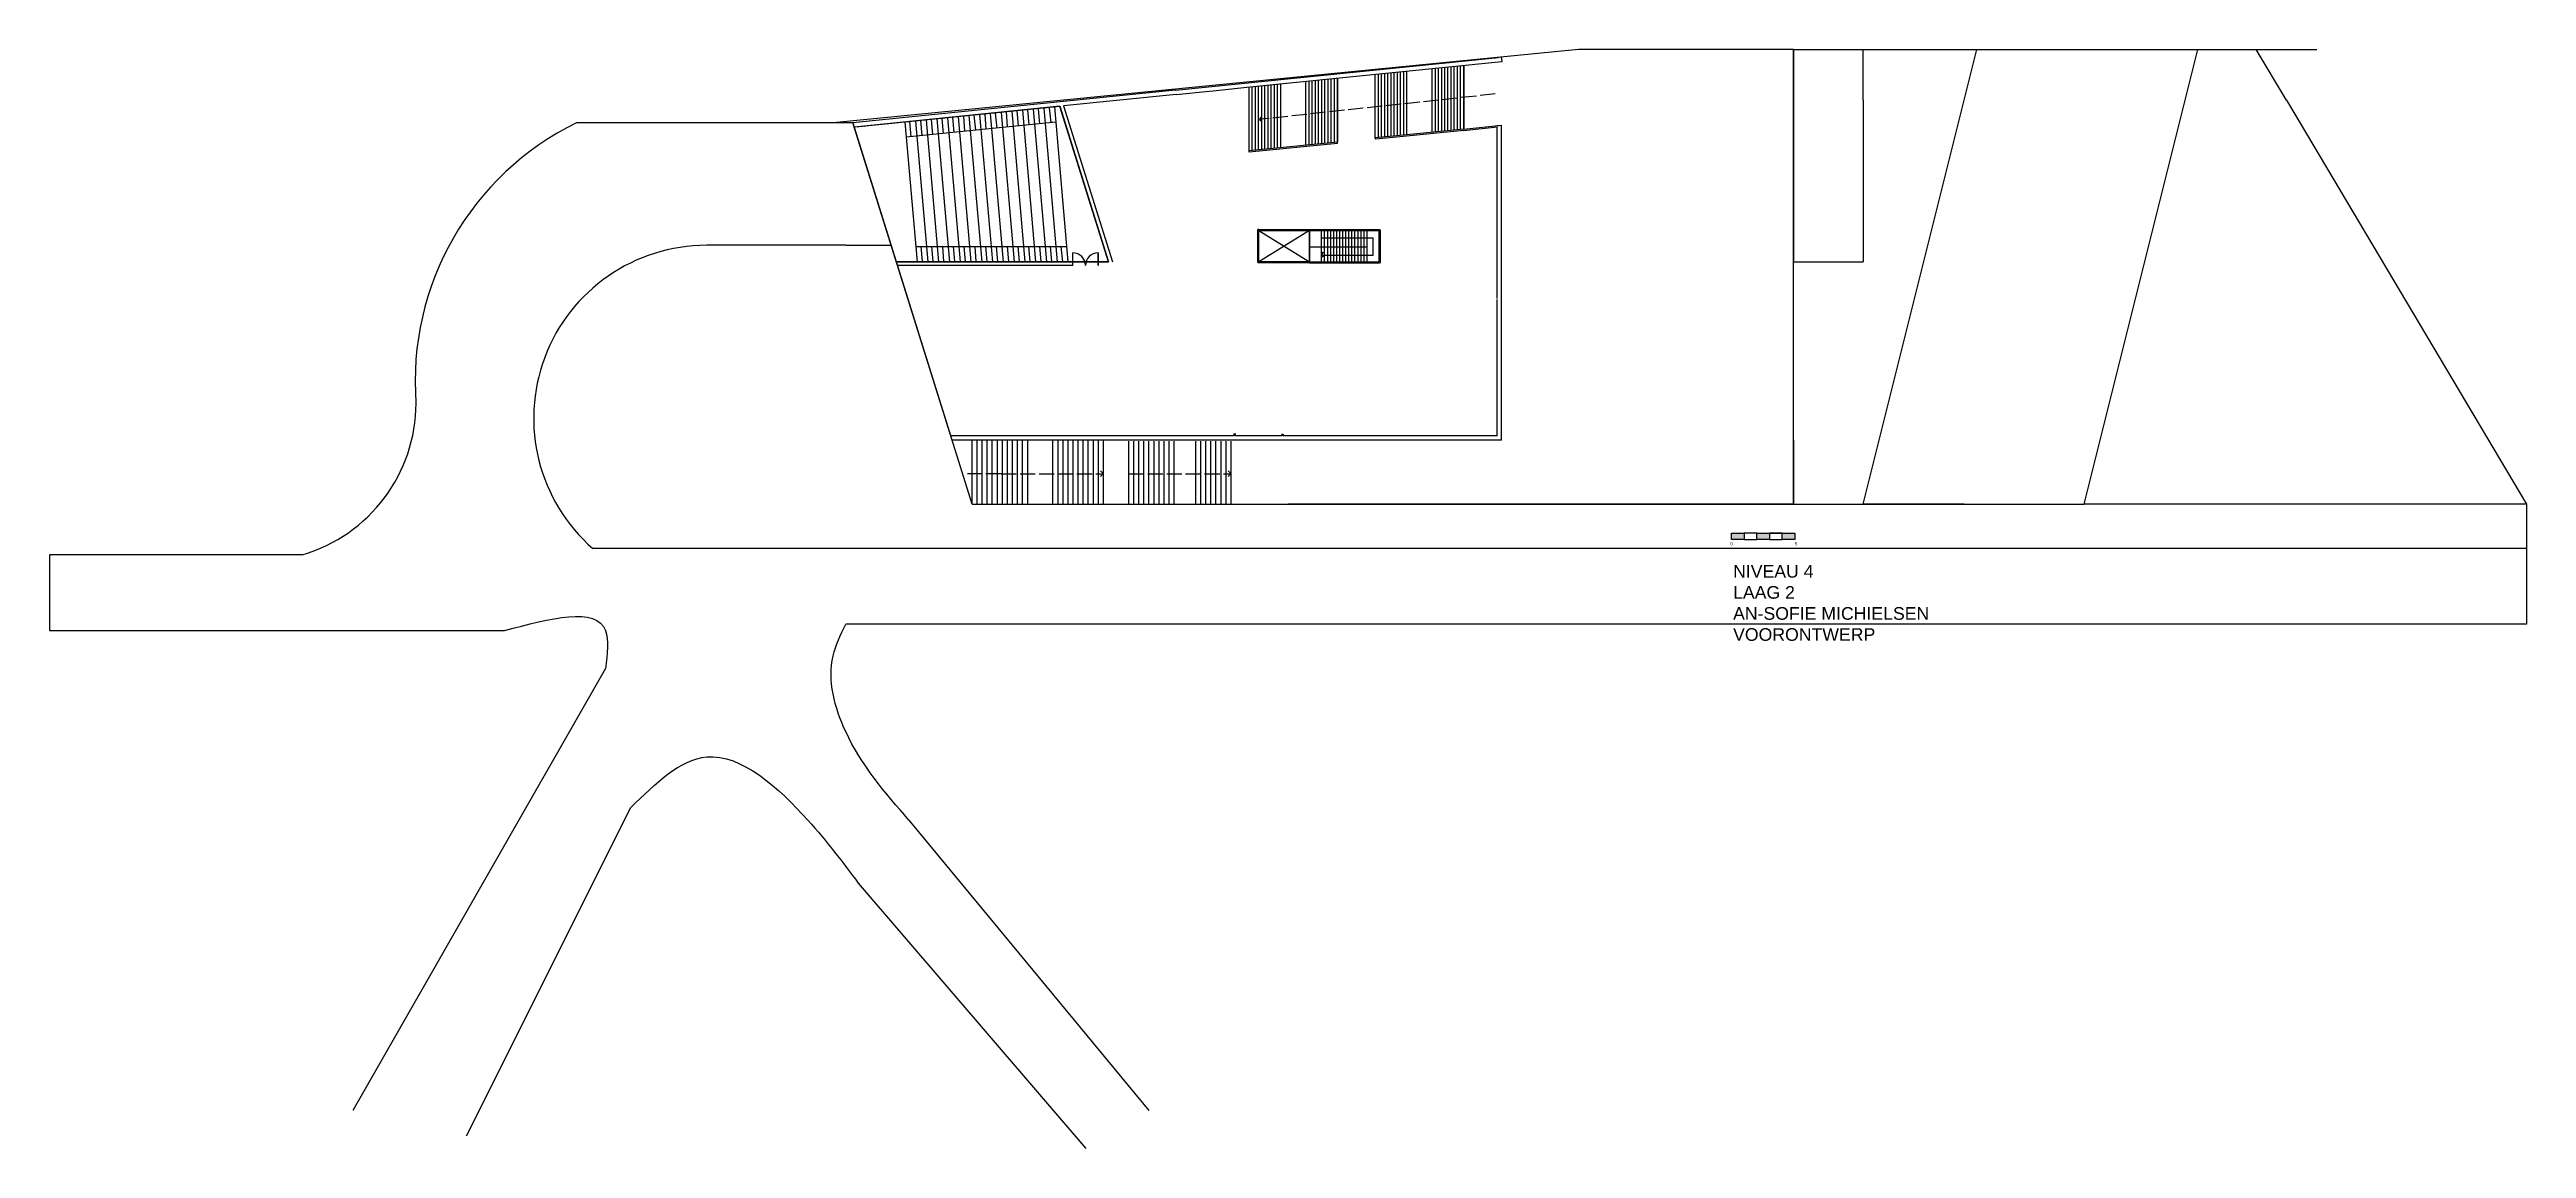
# Model space of a CAD drawing. Header units: millimetres. Extents: x -5657 to 14604, y -1609 to 1885.
# Drawn here: x 2144 to 4104, y 988 to 1858 of the extents above; entities that cross this region are included whole.
import ezdxf

# ---------------------------------------------------------------- set-up
doc = ezdxf.new("R2010")
doc.units = ezdxf.units.MM
doc.linetypes.add('ACAD_ISO02W100', pattern=[15, 12, -3])
for name, color, linetype in [('gelijkvloers', 7, 'Continuous'), ('laag 2.1', 7, 'Continuous'), ('laag 2.2', 7, 'Continuous'), ('laag 4.2', 7, 'Continuous')]:
    doc.layers.add(name, color=color, linetype=linetype)
doc.styles.get("Standard").update_dxf_attribs({"font": 'arial.ttf'})

msp = doc.modelspace()

# ---------------------------------------------------------------- hatches: boundary and pattern name
at = {"linetype": 'Continuous', "transparency": 33554539}
h = msp.add_hatch(color=256, dxfattribs=at)
h.dxf.hatch_style = 1
h.paths.add_polyline_path([(3485, 1475), (3475, 1475), (3475, 1470), (3485, 1470)])
h.paths.add_polyline_path([(3505, 1475), (3495, 1475), (3495, 1470), (3505, 1470)])
h.paths.add_polyline_path([(3525, 1475), (3515, 1475), (3515, 1470), (3525, 1470)])

# ---------------------------------------------------------------- linework, layer by layer
at = {"linetype": 'Continuous'}
for p, q in [((3354, 1858), (2764, 1800)), ((3524, 1858), (3354, 1858)), ((3524, 1498), (3524, 1858)), ((3524, 1858), (3938, 1858)), ((3524, 1498), (3524, 1858)), ((3524, 1858), (3524, 1811)), ((3524, 1858), (3524, 1811)), ((3579, 1818), (3579, 1858)), ((3659, 1818), (3669, 1858)), ((3834, 1818), (3844, 1858)), ((3914, 1818), (3890.2, 1858)), ((3524, 1811), (3524, 1811)), ((3524, 1811), (3524, 1732)), ((3579, 1818), (3579, 1690)), ((2779.6, 1800), (2561, 1800)), ((2874, 1498), (2779.6, 1800)), ((3524, 1732), (3524, 1690)), ((3141, 1690), (3141, 1714.6)), ((3524, 1618.7), (3524, 1693.7)), ((3524, 1690), (3579, 1690)), ((3524, 1548.7), (3524, 1618.7)), ((3524, 1548.7), (3524, 1498)), ((2874, 1498), (2967, 1498)), ((2874, 1498), (3524, 1498)), ((2967, 1498), (3045, 1498)), ((3045, 1498), (3065, 1498)), ((3065, 1498), (3141, 1498)), ((3232, 1498), (3124, 1498)), ((3318, 1498), (3232, 1498)), ((3448, 1498), (3318, 1498)), ((3524, 1498), (3448, 1498)), ((3448, 1498), (3448, 1498)), ((3475, 1470), (3475, 1475)), ((3475, 1475), (3485, 1475)), ((3485, 1470), (3475, 1470)), ((3495, 1475), (3485, 1475)), ((3485, 1475), (3485, 1470)), ((3485, 1475), (3485, 1470)), ((3485, 1470), (3495, 1470)), ((3495, 1470), (3495, 1475)), ((3495, 1475), (3525, 1475)), ((3505, 1470), (3495, 1470)), ((3515, 1475), (3505, 1475)), ((3505, 1475), (3505, 1470)), ((3505, 1470), (3515, 1470)), ((3515, 1470), (3515, 1475)), ((3525, 1470), (3515, 1470)), ((3525, 1475), (3525, 1470))]:
    msp.add_line(p, q, dxfattribs=at)
for p, q in [((3524, 1498), (3524, 1818)), ((3579, 1498), (3659, 1818)), ((3754, 1498), (3834, 1818)), ((3914, 1818), (4104, 1498)), ((2774, 1703), (2664, 1703)), ((2774, 1703), (2809.9, 1703)), ((2816.1, 1683.4), (2834.5, 1624.2)), ((2834.5, 1624.2), (2857.2, 1551.7)), ((2874, 1498), (3524, 1498)), ((3659, 1498), (3579, 1498)), ((3834, 1498), (3754, 1498)), ((4104, 1498), (3754, 1498)), ((4104, 1498), (4104, 1463)), ((2344, 1458), (2144, 1458)), ((2144, 1458), (2144, 1398)), ((2774, 1463), (2574, 1463)), ((4104, 1463), (2774, 1463)), ((4104, 1463), (4104, 1403)), ((2144, 1398), (2504, 1398)), ((4104, 1403), (2774, 1403)), ((2584, 1368), (2384, 1018)), ((2474, 998), (2604, 1258)), ((2824, 1248), (3014, 1018)), ((2784, 1198), (2964, 988))]:
    msp.add_line(p, q)
msp.add_arc((2661.1, 1595.4), 227.8, 116.0683, 184.3864, dxfattribs=at)
for centre, radius, start, end in [((2664, 1566.1), 136.9, 90, 228.8879), ((2309, 1578), 125, 286.2602, 0)]:
    msp.add_arc(centre, radius, start, end)
for points in [[(2504, 1398), (2584, 1398), (2584, 1368)], [(2824, 1248), (2774, 1318), (2764, 1378), (2774, 1403)], [(2604, 1258), (2664, 1298), (2744, 1248), (2784, 1198)]]:
    msp.add_spline(points, degree=3)
at = {"layer": 'gelijkvloers', "linetype": 'Continuous'}
for p, q in [((3150.6, 1689.8), (3150.6, 1714.4)), ((3191.5, 1708.6), (3150.6, 1708.6)), ((3153, 1689.8), (3153, 1714.4)), ((3155.4, 1689.8), (3155.4, 1714.4)), ((3157.8, 1689.8), (3157.8, 1714.4)), ((3160.2, 1689.8), (3160.2, 1714.4)), ((3162.6, 1689.8), (3162.6, 1714.4)), ((3165, 1689.8), (3165, 1714.4)), ((3167.4, 1689.8), (3167.4, 1714.4)), ((3169.8, 1689.8), (3169.8, 1714.4)), ((3172.2, 1689.8), (3172.2, 1714.4)), ((3174.6, 1689.8), (3174.6, 1714.4)), ((3177, 1689.8), (3177, 1714.4)), ((3179.4, 1689.8), (3179.4, 1714.4)), ((3181.8, 1689.8), (3181.8, 1714.4)), ((3184.2, 1689.8), (3184.2, 1714.4)), ((3186.6, 1689.8), (3186.6, 1714.4)), ((3191.5, 1695.2), (3191.5, 1708.6)), ((3186.6, 1701.5), (3141, 1701.5)), ((3150.6, 1695.2), (3191.5, 1695.2)), ((2874, 1498), (2874, 1548.7)), ((2878, 1498), (2878, 1548.7)), ((2882, 1498), (2882, 1548.7)), ((2886, 1498), (2886, 1548.7)), ((2890, 1498), (2890, 1548.7)), ((2894, 1498), (2894, 1548.7)), ((2898, 1498), (2898, 1548.7)), ((2902, 1498), (2902, 1548.7)), ((2906, 1498), (2906, 1548.7)), ((2910, 1498), (2910, 1548.7)), ((2914, 1498), (2914, 1548.7)), ((2918, 1498), (2918, 1548.7)), ((2938, 1498), (2938, 1548.7)), ((2942, 1498), (2942, 1548.7)), ((2946, 1498), (2946, 1548.7)), ((2950, 1498), (2950, 1548.7)), ((2954, 1498), (2954, 1548.7)), ((2954, 1498), (2954, 1548.7)), ((2958, 1498), (2958, 1548.7)), ((2962, 1498), (2962, 1548.7)), ((2966, 1498), (2966, 1548.7)), ((2970, 1498), (2970, 1548.7)), ((2974, 1498), (2974, 1548.7)), ((2978, 1498), (2978, 1548.7)), ((2998, 1498), (2998, 1548)), ((3002, 1498), (3002, 1548)), ((3006, 1498), (3006, 1548)), ((3010, 1498), (3010, 1548)), ((3014, 1498), (3014, 1548)), ((3018, 1498), (3018, 1548)), ((3022, 1498), (3022, 1548)), ((3022, 1498), (3022, 1548)), ((3026, 1498), (3026, 1548)), ((3026, 1498), (3026, 1548)), ((3030, 1498), (3030, 1548)), ((3034, 1498), (3034, 1548)), ((3034, 1498), (3034, 1548)), ((3051, 1498), (3051, 1548)), ((3055, 1498), (3055, 1548)), ((3059, 1498), (3059, 1548)), ((3063, 1498), (3063, 1548)), ((3067, 1498), (3067, 1548)), ((3071, 1498), (3071, 1548)), ((3075, 1498), (3075, 1548)), ((3079, 1498), (3079, 1548))]:
    msp.add_line(p, q, dxfattribs=at)
at = {"layer": 'gelijkvloers', "linetype": 'ACAD_ISO02W100'}
for p, q in [((2897, 1522), (2978, 1522)), ((2975.6, 1524.4), (2978, 1522)), ((2978, 1522), (2975.6, 1520)), ((2998, 1522), (3079, 1522)), ((3079, 1522), (3076.6, 1524.4)), ((3076.6, 1524.4), (3079, 1522)), ((3079, 1522), (3076.6, 1520))]:
    msp.add_line(p, q, dxfattribs=at)
at = {"layer": 'laag 2.1', "linetype": 'Continuous'}
for p, q in [((3290.6, 1848.2), (3293.4, 1848.5)), ((3293.4, 1848.5), (3293, 1852)), ((2943.4, 1812.9), (2782, 1796.6)), ((2981.9, 1690), (2943.4, 1812.9)), ((2940.2, 1800.6), (2821.8, 1788.6)), ((3289.5, 1797.8), (3293, 1798.1)), ((3293, 1797.1), (3293.1, 1797.1)), ((3100, 1714.6), (3100, 1715.6)), ((3101, 1715.6), (3100, 1715.6)), ((3196, 1715.6), (3197, 1715.6)), ((3197, 1714.6), (3197, 1715.6)), ((2815.3, 1690), (2981.9, 1690)), ((2829.4, 1702), (2948.9, 1702)), ((3100, 1690), (3100, 1689)), ((3101, 1689), (3100, 1689)), ((3150.6, 1695.2), (3151.6, 1697.5)), ((3151.6, 1697.5), (3150.6, 1695.2)), ((3150.6, 1695.2), (3151.8, 1693.5)), ((3196, 1689), (3197, 1689))]:
    msp.add_line(p, q, dxfattribs=at)
at = {"layer": 'laag 2.1', "linetype": 'ACAD_ISO02W100'}
msp.add_line((2897, 1522), (2870.3, 1522), dxfattribs=at)
at = {"layer": 'laag 2.2', "linetype": 'Continuous'}
for p, q in [((3035, 1825.9), (3290.6, 1851.8)), ((3091.5, 1828.1), (3290.6, 1848.2)), ((3293, 1852), (3163, 1838.8)), ((3238.1, 1792.4), (3238.1, 1842.6)), ((3240.6, 1792.7), (3240.6, 1842.9)), ((3243.1, 1792.9), (3243.1, 1843.1)), ((3245.6, 1793.2), (3245.6, 1843.4)), ((3248.1, 1793.4), (3248.1, 1843.6)), ((3250.6, 1793.7), (3250.6, 1843.9)), ((3253.1, 1793.9), (3253.1, 1844.2)), ((3255.6, 1794.1), (3255.6, 1844.4)), ((3258.1, 1794.4), (3258.1, 1844.7)), ((3260.6, 1794.6), (3260.6, 1844.9)), ((3263.1, 1797.4), (3263.1, 1845.3)), ((3263.1, 1845.3), (3263.1, 1795.3)), ((3263.1, 1845.3), (3263.1, 1795.2)), ((3263.1, 1845.2), (3263.1, 1795.2)), ((3263.1, 1794.9), (3263.1, 1845.2)), ((3035, 1825.9), (2779.6, 1800)), ((3035.4, 1822.4), (3061.7, 1825.1)), ((3064.7, 1825.4), (3091.5, 1828.1)), ((3093.2, 1777.8), (3093.2, 1827.8)), ((3095.7, 1778), (3095.7, 1828.1)), ((3098.2, 1778.2), (3098.2, 1828.3)), ((3100.7, 1778.5), (3100.7, 1828.6)), ((3103.2, 1778.7), (3103.2, 1828.8)), ((3105.7, 1779), (3105.7, 1829.1)), ((3108.2, 1779.2), (3108.2, 1829.3)), ((3110.7, 1779.5), (3110.7, 1829.6)), ((3113.2, 1779.7), (3113.2, 1829.8)), ((3115.7, 1780), (3115.7, 1830.1)), ((3118.2, 1782.2), (3118.2, 1830.4)), ((3118.2, 1780.2), (3118.2, 1830.4)), ((3138.2, 1782.2), (3138.2, 1832.4)), ((3140.7, 1782.4), (3140.7, 1832.6)), ((3143.2, 1782.7), (3143.2, 1832.9)), ((3145.7, 1782.9), (3145.7, 1833.1)), ((3148.2, 1783.2), (3148.2, 1833.4)), ((3150.7, 1783.4), (3150.7, 1833.6)), ((3153.2, 1783.6), (3153.2, 1833.9)), ((3155.7, 1783.9), (3155.7, 1834.1)), ((3158.2, 1784.1), (3158.2, 1834.4)), ((3160.7, 1784.4), (3160.7, 1834.7)), ((3163.2, 1787.2), (3163.2, 1835.1)), ((3163.2, 1835.1), (3163.2, 1785.1)), ((3163.2, 1835.1), (3163.2, 1784.9)), ((3163.2, 1834.9), (3163.2, 1784.9)), ((3163.2, 1784.6), (3163.2, 1834.9)), ((3193.1, 1788), (3193.1, 1838.1)), ((3195.6, 1788.3), (3195.6, 1838.3)), ((3198.1, 1788.5), (3198.1, 1838.6)), ((3200.6, 1788.8), (3200.6, 1838.8)), ((3203.1, 1789), (3203.1, 1839.1)), ((3205.6, 1789.2), (3205.6, 1839.3)), ((3208.1, 1789.5), (3208.1, 1839.6)), ((3210.6, 1789.7), (3210.6, 1839.8)), ((3213.1, 1790), (3213.1, 1840.1)), ((3215.6, 1790.2), (3215.6, 1840.4)), ((3218.1, 1792.4), (3218.1, 1840.6)), ((3218.1, 1790.5), (3218.1, 1840.6)), ((2943.4, 1813.1), (2780.7, 1796.6)), ((2850.1, 1803.4), (2851.2, 1791.5)), ((2854.6, 1803.9), (2864.6, 1690)), ((2858.6, 1804.3), (2859.6, 1792.4)), ((2863.1, 1804.8), (2873.1, 1690)), ((2867.1, 1805.2), (2868.1, 1793.3)), ((2871.5, 1805.7), (2881.6, 1690)), ((2875.5, 1806), (2876.6, 1794.1)), ((2880, 1806.5), (2890.2, 1690)), ((2884, 1806.9), (2885, 1795)), ((2888.4, 1807.4), (2898.7, 1690)), ((2892.4, 1807.7), (2893.5, 1795.8)), ((2896.9, 1808.2), (2907.2, 1690)), ((2900.9, 1808.6), (2901.9, 1796.7)), ((2905.4, 1809.1), (2915.8, 1690)), ((2909.3, 1809.4), (2910.4, 1797.5)), ((2913.8, 1809.9), (2924.3, 1690)), ((2917.8, 1810.3), (2918.8, 1798.4)), ((2922.3, 1810.8), (2932.8, 1690)), ((2926.3, 1811.1), (2927.3, 1799.2)), ((2930.7, 1811.7), (2941.4, 1690)), ((2936.5, 1800.2), (2935.3, 1811.7)), ((2939.2, 1812.5), (2949.9, 1690)), ((2943.4, 1813.1), (2981.9, 1690)), ((3035.4, 1822.4), (2946.4, 1813.4)), ((2946.4, 1813.4), (2985, 1690)), ((2779.6, 1800), (2857.2, 1551.7)), ((2779.6, 1800), (2857.2, 1551.7)), ((2820.8, 1800.5), (2830.5, 1690)), ((2825.8, 1789), (2824.8, 1800.9)), ((2829.2, 1801.4), (2839, 1690)), ((2833.2, 1801.7), (2834.3, 1789.8)), ((2837.7, 1802.2), (2847.5, 1690)), ((2841.7, 1802.6), (2842.7, 1790.7)), ((2846.2, 1803.1), (2856.1, 1690)), ((2940.2, 1800.6), (2936.5, 1800.2)), ((3163.2, 1784.6), (3093.2, 1777.8)), ((3163.3, 1783.6), (3093.3, 1776.8)), ((3163.3, 1783.6), (3163.2, 1784.6)), ((3207.1, 1789.4), (3193.1, 1788)), ((3207.2, 1788.4), (3193.2, 1787)), ((3193.2, 1787), (3193.2, 1788)), ((3263.1, 1794.9), (3207.1, 1789.4)), ((3263.2, 1793.9), (3207.2, 1788.4)), ((3263.1, 1794.9), (3293, 1798.1)), ((3263.2, 1793.9), (3289.5, 1796.8)), ((3289.5, 1690), (3289.5, 1796.8)), ((3293, 1548.7), (3293, 1798.1)), ((3093.3, 1776.8), (3093.2, 1777.8)), ((3100, 1690), (3100, 1714.6)), ((3101, 1715.6), (3141, 1715.6)), ((3101, 1714.6), (3141, 1714.6)), ((3101, 1690), (3101, 1714.6)), ((3101, 1714.6), (3141, 1690)), ((3141, 1714.6), (3101, 1690)), ((3141, 1715.6), (3196, 1715.6)), ((3141, 1714.6), (3141, 1690)), ((3141, 1690), (3141, 1714.6)), ((3141, 1714.6), (3196, 1714.6)), ((3196, 1714.6), (3196, 1690)), ((3197, 1714.6), (3197, 1690)), ((2981.9, 1690), (2814, 1690)), ((2816.7, 1687), (2814.9, 1687)), ((2953.7, 1687), (2816.7, 1687)), ((2829.4, 1702), (2830.5, 1690)), ((2833.4, 1702), (2834.4, 1690.3)), ((2842, 1702), (2843, 1690.3)), ((2850.5, 1702), (2851.5, 1690.3)), ((2859, 1702), (2860, 1690.3)), ((2867.5, 1702), (2868.6, 1690.3)), ((2876.1, 1702), (2877.1, 1690.3)), ((2884.6, 1702), (2885.6, 1690.3)), ((2893.1, 1702), (2894.2, 1690.3)), ((2901.7, 1702), (2902.7, 1690.3)), ((2910.2, 1702), (2911.2, 1690.3)), ((2918.7, 1702), (2919.8, 1690.3)), ((2927.3, 1702), (2928.3, 1690.3)), ((2935.8, 1702), (2936.8, 1690.3)), ((2945.8, 1690), (2944.6, 1702)), ((2953.7, 1687), (2953.7, 1697)), ((2973.7, 1687), (2973.7, 1697)), ((2973.7, 1697), (2973.7, 1687)), ((3141, 1690), (3101, 1690)), ((3141, 1689), (3101, 1689)), ((3141, 1690), (3196, 1690)), ((3141, 1689), (3196, 1689)), ((3197, 1690), (3197, 1689)), ((3289.5, 1687), (3289.5, 1690)), ((3289.5, 1661), (3289.5, 1687)), ((3289.5, 1552.2), (3289.5, 1660)), ((2856.1, 1555.2), (2857.2, 1551.7)), ((3081.2, 1553.9), (3081.2, 1553.7)), ((3082.2, 1553.9), (3082.2, 1553.7)), ((3293, 1552.2), (3293, 1552.2)), ((3524, 1498), (3754, 1498))]:
    msp.add_line(p, q, dxfattribs=at)
at = {"layer": 'laag 2.2', "linetype": 'ACAD_ISO02W100'}
for p, q in [((3225, 1845.1), (3227.4, 1845.4)), ((3229.8, 1845.6), (3232.2, 1845.8)), ((3234.6, 1846.1), (3237, 1846.3)), ((3247, 1847.3), (3249.4, 1847.6)), ((3251.8, 1847.8), (3254.2, 1848.1)), ((3256.6, 1848.3), (3259, 1848.6)), ((3261.4, 1848.8), (3263.8, 1849)), ((3273.8, 1850.1), (3276.2, 1850.3)), ((3278.6, 1850.5), (3281, 1850.8)), ((3283.4, 1851), (3285.8, 1851.3)), ((3288.2, 1851.5), (3290.6, 1851.8)), ((3288, 1822.8), (3104.9, 1803)), ((3101.4, 1802.7), (3103.1, 1804.5)), ((3103.1, 1804.5), (3101.4, 1802.7)), ((3104.9, 1803), (3101.4, 1802.7)), ((3101.4, 1802.7), (3103.5, 1801))]:
    msp.add_line(p, q, dxfattribs=at)
at = {"layer": 'laag 2.2', "linetype": 'Continuous'}
for centre, start, end in [((2953.7, 1687), 0, 90), ((2973.7, 1687), 90, 180)]:
    msp.add_arc(centre, 10, start, end, dxfattribs=at)
at = {"layer": 'laag 4.2', "linetype": 'Continuous'}
for p, q in [((3061.7, 1825.1), (3064.7, 1825.4)), ((3061.7, 1825.1), (3064.7, 1825.4)), ((3289.5, 1610), (3289.5, 1616)), ((3081.2, 1552.2), (2857.1, 1552.2)), ((3293, 1548.7), (2858.2, 1548.7)), ((3081.2, 1553.7), (3081.2, 1552.2)), ((3082.2, 1553.7), (3082.2, 1552.2)), ((3119.2, 1552.2), (3082.2, 1552.2)), ((3119.2, 1553.7), (3119.2, 1552.2)), ((3120.2, 1553.4), (3120.2, 1552.2)), ((3289.5, 1552.2), (3120.2, 1552.2))]:
    msp.add_line(p, q, dxfattribs=at)

# ---------------------------------------------------------------- texts
at = {"linetype": 'Continuous', "char_height": 2.5, "attachment_point": 1}
for s, width, insert in [('0', 4, (3474, 1468)), ('5', 9, (3525, 1468))]:
    msp.add_mtext_dynamic_manual_height_columns(s, width=width, gutter_width=12.5, heights=[0], dxfattribs=dict(at, insert=insert))
at = {"layer": 'gelijkvloers', "linetype": 'Continuous', "ltscale": 2, "insert": (3476.2, 1449.9), "char_height": 10, "attachment_point": 1}
msp.add_mtext_dynamic_manual_height_columns('NIVEAU 4\\PLAAG 2\\PAN-SOFIE MICHIELSEN\\PVOORONTWERP', width=323, gutter_width=12.5, heights=[0], dxfattribs=at)

doc.saveas('drawing.dxf')
